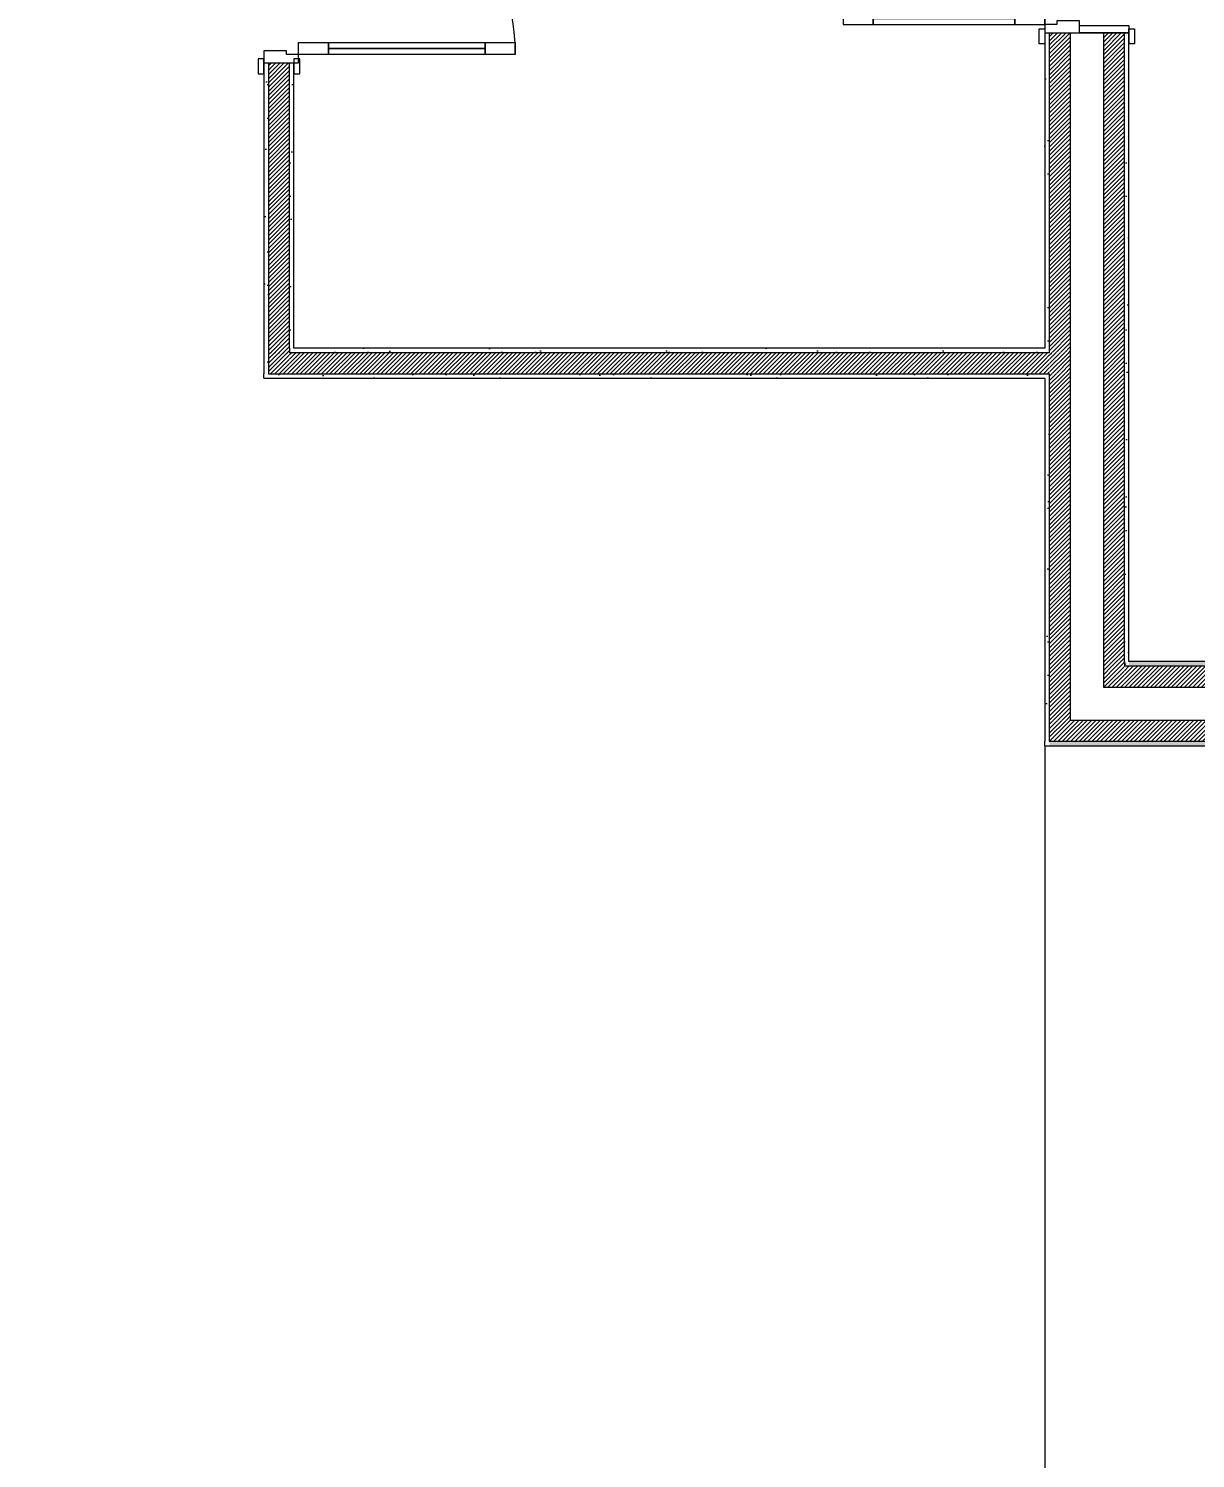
# Model space of a CAD drawing. Header units: millimetres. Extents: x -284281 to 1648660, y -821378 to -151356.
# Drawn here: x 393191 to 397077, y -219270 to -214507 of the extents above; entities that cross this region are included whole.
import ezdxf

# ---------------------------------------------------------------- set-up
doc = ezdxf.new("R2010")
doc.units = ezdxf.units.MM
doc.header["$MEASUREMENT"] = 0
doc.set_wipeout_variables(frame=1)
doc.linetypes.add('Wipeout_Contour', pattern=[1000, 0, -1000])
for name, color, linetype in [('Cotations - 1_100', 7, 'Continuous'), ('Portes ARCHICAD', 7, 'Continuous'), ('Sols_ Dalles', 7, 'Continuous'), ('Structure - Murs extérieurs', 7, 'Continuous')]:
    doc.layers.add(name, color=color, linetype=linetype)
doc.styles.add('STYLE_GENERE_2', font='arial.ttf')
doc.dimstyles.new('STYLE_GENERE__1', dxfattribs={"dimtxt": 250, "dimasz": 190, "dimexe": 0.18, "dimexo": 0.0625, "dimgap": 0, "dimtad": 1, "dimtih": 1, "dimtoh": 1, "dimlfac": 0.001, "dimzin": 0, "dimdsep": 46, "dimtxsty": 'STYLE_GENERE_2', "dimblk": 'ARROWHEAD_6', "dimblk1": 'ARROWHEAD_6', "dimblk2": 'ARROWHEAD_6', "dimcen": 0.09, "dimse1": 1, "dimse2": 1, "dimclrd": 7, "dimclre": 7, "dimclrt": 7, "dimazin": 0, "dimtfac": 1, "dimtdec": 4, "dimtmove": 0, "dimatfit": 3, "dimfxl": 1, "dimtolj": 1, "dimtzin": 0, "dimarcsym": 0})
pattern_1 = [(45, (0, 175), (-55.684659, 55.684659), [0, -52.5, 0, -78.75]), (110, (175, 175), (74.000794, 26.934086), [0, -38.5, 0, -66.5])]
pattern_2 = [(45, (0, 0), (-7.07106781, 7.07106781), [])]

# ---------------------------------------------------------------- blocks, each defined once
blk = doc.blocks.new('Mur_196_2', base_point=(414074.6, -216895.6))
at = {"color": 254, "linetype": 'Wipeout_Contour', "lineweight": 0, "ltscale": 1356353.496053145}
blk.add_wipeout([(396840.1, -216615.6), (396840.1, -216630.6), (396855.1, -216615.6)], dxfattribs=at)
at = {"color": 254, "linetype": 'Wipeout_Contour', "lineweight": 0, "ltscale": 1356037.019367107}
blk.add_wipeout([(396575.1, -216880.6), (396575.1, -216895.6), (396590.1, -216880.6)], dxfattribs=at)
at = {"linetype": 'Continuous', "lineweight": 5, "true_color": 0x5f5f5f}
h = blk.add_hatch(dxfattribs=at)
h.set_pattern_fill('ENDUIT_0002', color=251, style=0, pattern_type=2)
h.set_pattern_definition(pattern_1)
h.paths.add_polyline_path([(396840.1, -216615.6), (396840.1, -216630.6), (396855.1, -216615.6)])
h = blk.add_hatch(dxfattribs=at)
h.set_pattern_fill('ENDUIT_0002', color=251, style=0, pattern_type=2)
h.set_pattern_definition(pattern_1)
h.paths.add_polyline_path([(396575.1, -216880.6), (396575.1, -216895.6), (396590.1, -216880.6)])
at = {"color": 254, "linetype": 'Wipeout_Contour', "lineweight": 0, "ltscale": 1356050.400978902}
blk.add_wipeout([(396590.1, -216810.6), (396590.1, -216880.6), (396660.1, -216810.6)], dxfattribs=at)
at = {"linetype": 'Continuous', "lineweight": 5, "true_color": 0x5f5f5f}
h = blk.add_hatch(dxfattribs=at)
h.set_pattern_fill('BRIQUES_TERRE_CUITE__INT_94', color=251, style=0, pattern_type=2)
h.set_pattern_definition(pattern_2)
h.paths.add_polyline_path([(396590.1, -216810.6), (396590.1, -216880.6), (396660.1, -216810.6)])
at = {"color": 254, "linetype": 'Wipeout_Contour', "lineweight": 0, "ltscale": 1356130.70415378}
blk.add_wipeout([(396660.1, -216700.6), (396660.1, -216810.6), (396770.1, -216700.6)], dxfattribs=at)
at = {"color": 254, "linetype": 'Wipeout_Contour', "lineweight": 0, "ltscale": 1356056.97965974}
blk.add_wipeout([(396590.1, -216880.6), (396575.1, -216895.6), (396590.1, -216895.6)], dxfattribs=at)
at = {"linetype": 'Continuous', "lineweight": 5, "true_color": 0x5f5f5f}
h = blk.add_hatch(dxfattribs=at)
h.set_pattern_fill('ENDUIT_0002', color=251, style=0, pattern_type=2)
h.set_pattern_definition(pattern_1)
h.paths.add_polyline_path([(396590.1, -216880.6), (396575.1, -216895.6), (396590.1, -216895.6)])
at = {"color": 254, "linetype": 'Wipeout_Contour', "lineweight": 0, "ltscale": 1356265.372197716}
blk.add_wipeout([(396770.1, -216630.6), (396770.1, -216700.6), (396840.1, -216630.6)], dxfattribs=at)
at = {"linetype": 'Continuous', "lineweight": 5, "true_color": 0x5f5f5f}
h = blk.add_hatch(dxfattribs=at)
h.set_pattern_fill('BRIQUES_TERRE_CUITE__INT_94', color=251, style=0, pattern_type=2)
h.set_pattern_definition(pattern_2)
h.paths.add_polyline_path([(396770.1, -216630.6), (396770.1, -216700.6), (396840.1, -216630.6)])
at = {"color": 254, "linetype": 'Wipeout_Contour', "lineweight": 0, "ltscale": 1821111.218804453}
blk.add_wipeout([(403995.6, -216880.6), (396590.1, -216880.6), (396590.1, -216895.6), (403995.6, -216895.6)], dxfattribs=at)
at = {"linetype": 'Continuous', "lineweight": 5, "true_color": 0x5f5f5f}
h = blk.add_hatch(dxfattribs=at)
h.set_pattern_fill('ENDUIT_0002', color=251, style=0, pattern_type=2)
h.set_pattern_definition(pattern_1)
h.paths.add_polyline_path([(403995.6, -216880.6), (396590.1, -216880.6), (396590.1, -216895.6), (403995.6, -216895.6)])
at = {"color": 254, "linetype": 'Wipeout_Contour', "lineweight": 0, "ltscale": 1356373.450516287}
blk.add_wipeout([(396855.1, -216615.6), (396840.1, -216630.6), (396855.1, -216630.6)], dxfattribs=at)
at = {"linetype": 'Continuous', "lineweight": 5, "true_color": 0x5f5f5f}
h = blk.add_hatch(dxfattribs=at)
h.set_pattern_fill('ENDUIT_0002', color=251, style=0, pattern_type=2)
h.set_pattern_definition(pattern_1)
h.paths.add_polyline_path([(396855.1, -216615.6), (396840.1, -216630.6), (396855.1, -216630.6)])
at = {"color": 254, "linetype": 'Wipeout_Contour', "lineweight": 0, "ltscale": 1356145.002934444}
blk.add_wipeout([(396590.1, -216880.6), (396660.1, -216880.6), (396660.1, -216810.6)], dxfattribs=at)
at = {"linetype": 'Continuous', "lineweight": 5, "true_color": 0x5f5f5f}
h = blk.add_hatch(dxfattribs=at)
h.set_pattern_fill('BRIQUES_TERRE_CUITE__INT_94', color=251, style=0, pattern_type=2)
h.set_pattern_definition(pattern_2)
h.paths.add_polyline_path([(396590.1, -216880.6), (396660.1, -216880.6), (396660.1, -216810.6)])
at = {"color": 7, "linetype": 'Continuous', "lineweight": 5}
blk.add_line((396590.1, -216810.6), (396590.1, -216880.6), dxfattribs=at)
at = {"color": 7, "linetype": 'Continuous', "lineweight": 5, "flags": 128}
blk.add_lwpolyline([(396575.1, -216895.6), (396575.1, -216880.6)], dxfattribs=at)
at = {"color": 254, "linetype": 'Wipeout_Contour', "lineweight": 0, "ltscale": 1821071.633639249}
blk.add_wipeout([(403995.6, -216615.6), (396855.1, -216615.6), (396855.1, -216630.6), (403995.6, -216630.6)], dxfattribs=at)
at = {"linetype": 'Continuous', "lineweight": 5, "true_color": 0x5f5f5f}
h = blk.add_hatch(dxfattribs=at)
h.set_pattern_fill('ENDUIT_0002', color=251, style=0, pattern_type=2)
h.set_pattern_definition(pattern_1)
h.paths.add_polyline_path([(403995.6, -216615.6), (396855.1, -216615.6), (396855.1, -216630.6), (403995.6, -216630.6)])
at = {"color": 254, "linetype": 'Wipeout_Contour', "lineweight": 0, "ltscale": 1821179.511773753}
blk.add_wipeout([(396660.1, -216880.6), (404010.6, -216880.6), (404010.6, -216810.6), (396660.1, -216810.6)], dxfattribs=at)
at = {"linetype": 'Continuous', "lineweight": 5, "true_color": 0x5f5f5f}
h = blk.add_hatch(dxfattribs=at)
h.set_pattern_fill('BRIQUES_TERRE_CUITE__INT_94', color=251, style=0, pattern_type=2)
h.set_pattern_definition(pattern_2)
h.paths.add_polyline_path([(396660.1, -216880.6), (404010.6, -216880.6), (404010.6, -216810.6), (396660.1, -216810.6)])
at = {"color": 7, "linetype": 'Continuous', "lineweight": 5}
for p, q in [((396590.1, -216880.6), (396660.1, -216880.6)), ((396660.1, -216880.6), (404010.6, -216880.6))]:
    blk.add_line(p, q, dxfattribs=at)
at = {"color": 7, "linetype": 'Continuous', "lineweight": 5, "flags": 128}
blk.add_lwpolyline([(396575.1, -216895.6), (403995.6, -216895.6)], dxfattribs=at)
at = {"color": 254, "linetype": 'Wipeout_Contour', "lineweight": 0, "ltscale": 1356279.579442101}
blk.add_wipeout([(396770.1, -216700.6), (396660.1, -216810.6), (396770.1, -216810.6)], dxfattribs=at)
at = {"color": 7, "linetype": 'Continuous', "lineweight": 5}
blk.add_line((396660.1, -216700.6), (396660.1, -216810.6), dxfattribs=at)
at = {"color": 254, "linetype": 'Wipeout_Contour', "lineweight": 0, "ltscale": 1821324.508701879}
blk.add_wipeout([(404080.6, -216700.6), (396770.1, -216700.6), (396770.1, -216810.6), (404080.6, -216810.6)], dxfattribs=at)
at = {"color": 7, "linetype": 'Continuous', "lineweight": 5}
for p, q in [((396660.1, -216810.6), (396770.1, -216810.6)), ((396770.1, -216810.6), (404080.6, -216810.6))]:
    blk.add_line(p, q, dxfattribs=at)
at = {"color": 254, "linetype": 'Wipeout_Contour', "lineweight": 0, "ltscale": 1356359.958363425}
blk.add_wipeout([(396840.1, -216630.6), (396770.1, -216700.6), (396840.1, -216700.6)], dxfattribs=at)
at = {"linetype": 'Continuous', "lineweight": 5, "true_color": 0x5f5f5f}
h = blk.add_hatch(dxfattribs=at)
h.set_pattern_fill('BRIQUES_TERRE_CUITE__INT_94', color=251, style=0, pattern_type=2)
h.set_pattern_definition(pattern_2)
h.paths.add_polyline_path([(396840.1, -216630.6), (396770.1, -216700.6), (396840.1, -216700.6)])
at = {"color": 7, "linetype": 'Continuous', "lineweight": 5}
blk.add_line((396770.1, -216630.6), (396770.1, -216700.6), dxfattribs=at)
at = {"color": 254, "linetype": 'Wipeout_Contour', "lineweight": 0, "ltscale": 1821152.642929651}
blk.add_wipeout([(404010.6, -216630.6), (396840.1, -216630.6), (396840.1, -216700.6), (404010.6, -216700.6)], dxfattribs=at)
at = {"linetype": 'Continuous', "lineweight": 5, "true_color": 0x5f5f5f}
h = blk.add_hatch(dxfattribs=at)
h.set_pattern_fill('BRIQUES_TERRE_CUITE__INT_94', color=251, style=0, pattern_type=2)
h.set_pattern_definition(pattern_2)
h.paths.add_polyline_path([(404010.6, -216630.6), (396840.1, -216630.6), (396840.1, -216700.6), (404010.6, -216700.6)])
at = {"color": 7, "linetype": 'Continuous', "lineweight": 5}
for p, q in [((396840.1, -216615.6), (396840.1, -216630.6)), ((404010.6, -216630.6), (396840.1, -216630.6)), ((396770.1, -216700.6), (396840.1, -216700.6)), ((396840.1, -216700.6), (404010.6, -216700.6))]:
    blk.add_line(p, q, dxfattribs=at)
at = {"color": 7, "linetype": 'Continuous', "lineweight": 5, "flags": 128}
blk.add_lwpolyline([(403995.6, -216615.6), (396855.1, -216615.6)], dxfattribs=at)
blk = doc.blocks.new('Porte double 25')
at = {"layer": 'Portes ARCHICAD', "color": 7, "linetype": 'Continuous', "lineweight": 5}
for p, q in [((-672, 672), (-672, 572)), ((-632, 672), (-672, 672)), ((-632, 572), (-632, 672)), ((632, 572), (632, 672)), ((632, 672), (672, 672)), ((672, 672), (672, 572)), ((-672, 572), (-632, 572)), ((-652, 572), (-652, 100)), ((672, 572), (632, 572)), ((652, 572), (652, 100)), ((-632, 100), (-672, 100)), ((-672, 100), (-672, 0)), ((-632, 0), (-632, 100)), ((632, 0), (632, 100)), ((632, 100), (672, 100)), ((672, 100), (672, 0)), ((-737, 0), (-737, 19)), ((-737, 19), (-687, 19)), ((-687, 0), (-737, 0)), ((-700, 0), (-737, 0)), ((-700, 0), (-737, 0)), ((-672, 0), (-700, 0)), ((-700, 0), (-700, -115)), ((-700, 0), (-700, -15)), ((-700, 0), (-700, -15)), ((-687, 19), (-687, 0)), ((-672, -40), (-672, 0)), ((-672, 0), (-632, 0)), ((672, 0), (632, 0)), ((700, 0), (672, 0)), ((672, 0), (672, -40)), ((687, 19), (737, 19)), ((687, 0), (687, 19)), ((737, 0), (687, 0)), ((700, -115), (700, 0)), ((700, 0), (700, -15)), ((700, 0), (700, -15)), ((700, 0), (737, 0)), ((700, 0), (737, 0)), ((737, 19), (737, 0)), ((-700, -15), (-700, -85)), ((-700, -15), (-700, -85)), ((-660, -40), (-672, -40)), ((-660, -115), (-660, -40)), ((672, -40), (660, -40)), ((660, -40), (660, -115)), ((700, -15), (700, -85)), ((700, -15), (700, -85)), ((-700, -85), (-700, -115)), ((-700, -85), (-700, -115)), ((700, -85), (700, -115)), ((700, -85), (700, -115)), ((-700, -280), (-700, -115)), ((-700, -115), (-675, -115)), ((-700, -115), (-660, -115)), ((-700, -115), (-700, -195)), ((-700, -115), (-700, -195)), ((-675, -115), (-675, -280)), ((660, -115), (700, -115)), ((675, -280), (675, -115)), ((675, -115), (700, -115)), ((700, -115), (700, -280)), ((700, -115), (700, -195)), ((700, -115), (700, -195)), ((-700, -195), (-700, -265)), ((-700, -195), (-700, -265)), ((700, -195), (700, -265)), ((700, -195), (700, -265)), ((-737, -299), (-737, -280)), ((-737, -280), (-687, -280)), ((-700, -280), (-737, -280)), ((-700, -280), (-737, -280)), ((-700, -265), (-700, -280)), ((-700, -265), (-700, -280)), ((-675, -280), (-700, -280)), ((-687, -280), (-687, -299)), ((700, -280), (675, -280)), ((687, -280), (737, -280)), ((687, -299), (687, -280)), ((700, -265), (700, -280)), ((700, -265), (700, -280)), ((700, -280), (737, -280)), ((700, -280), (737, -280)), ((737, -280), (737, -299)), ((-687, -299), (-737, -299)), ((737, -299), (687, -299))]:
    blk.add_line(p, q, dxfattribs=at)
at = {"layer": 'Portes ARCHICAD', "color": 7, "linetype": 'Continuous', "lineweight": 5, "flags": 128}
for points in [[(-672, 572), (-672, 100), (-652, 100), (-652, 572)], [(-652, 572), (-652, 100), (-632, 100), (-632, 572)], [(652, 572), (652, 100), (632, 100), (632, 572)], [(672, 572), (672, 100), (652, 100), (652, 572)]]:
    blk.add_lwpolyline(points, close=True, dxfattribs=at)
at = {"layer": 'Portes ARCHICAD', "color": 7, "linetype": 'Continuous', "lineweight": 5}
for centre, start, end in [((-672, 0), 0, 90), ((672, 0), 90, 180)]:
    blk.add_arc(centre, 672, start, end, dxfattribs=at)
blk = doc.blocks.new('Mur_197_2', base_point=(396575.1, -216895.6))
at = {"color": 254, "linetype": 'Wipeout_Contour', "lineweight": 0, "ltscale": 1804540.202296649}
blk.add_wipeout([(396575.1, -215571.6), (396590.1, -215571.6), (396590.1, -214520.9), (396575.1, -214520.9)], dxfattribs=at)
at = {"color": 254, "linetype": 'Wipeout_Contour', "lineweight": 0, "ltscale": 1806470.611625271}
blk.add_wipeout([(396840.1, -216615.6), (396855.1, -216615.6), (396855.1, -214520.9), (396840.1, -214520.9)], dxfattribs=at)
at = {"color": 254, "linetype": 'Wipeout_Contour', "lineweight": 0, "ltscale": 1805718.583351178}
blk.add_wipeout([(396590.1, -215671.6), (396590.1, -215656.6), (396575.1, -215656.6), (396575.1, -215671.6)], dxfattribs=at)
at = {"linetype": 'Continuous', "lineweight": 5, "true_color": 0x5f5f5f}
h = blk.add_hatch(dxfattribs=at)
h.set_pattern_fill('ENDUIT_0002', color=251, style=0, pattern_type=2)
h.set_pattern_definition(pattern_1)
h.paths.add_polyline_path([(396575.1, -215571.6), (396590.1, -215571.6), (396590.1, -214520.9), (396575.1, -214520.9)])
h = blk.add_hatch(dxfattribs=at)
h.set_pattern_fill('ENDUIT_0002', color=251, style=0, pattern_type=2)
h.set_pattern_definition(pattern_1)
h.paths.add_polyline_path([(396840.1, -216615.6), (396855.1, -216615.6), (396855.1, -214520.9), (396840.1, -214520.9)])
h = blk.add_hatch(dxfattribs=at)
h.set_pattern_fill('ENDUIT_0002', color=251, style=0, pattern_type=2)
h.set_pattern_definition(pattern_1)
h.paths.add_polyline_path([(396590.1, -215671.6), (396590.1, -215656.6), (396575.1, -215656.6), (396575.1, -215671.6)])
at = {"color": 254, "linetype": 'Wipeout_Contour', "lineweight": 0, "ltscale": 1805556.177899188}
blk.add_wipeout([(396590.1, -215586.6), (396590.1, -215571.6), (396575.1, -215571.6), (396575.1, -215586.6)], dxfattribs=at)
at = {"color": 254, "linetype": 'Wipeout_Contour', "lineweight": 0, "ltscale": 1806890.594441342}
blk.add_wipeout([(396590.1, -216880.6), (396590.1, -215671.6), (396575.1, -215671.6), (396575.1, -216880.6)], dxfattribs=at)
at = {"linetype": 'Continuous', "lineweight": 5, "true_color": 0x5f5f5f}
h = blk.add_hatch(dxfattribs=at)
h.set_pattern_fill('ENDUIT_0002', color=251, style=0, pattern_type=2)
h.set_pattern_definition(pattern_1)
h.paths.add_polyline_path([(396590.1, -215586.6), (396590.1, -215571.6), (396575.1, -215571.6), (396575.1, -215586.6)])
h = blk.add_hatch(dxfattribs=at)
h.set_pattern_fill('ENDUIT_0002', color=251, style=0, pattern_type=2)
h.set_pattern_definition(pattern_1)
h.paths.add_polyline_path([(396590.1, -216880.6), (396590.1, -215671.6), (396575.1, -215671.6), (396575.1, -216880.6)])
at = {"color": 254, "linetype": 'Wipeout_Contour', "lineweight": 0, "ltscale": 1804703.9750591}
blk.add_wipeout([(396590.1, -215586.6), (396660.1, -215586.6), (396660.1, -214520.9), (396590.1, -214520.9)], dxfattribs=at)
at = {"linetype": 'Continuous', "lineweight": 5, "true_color": 0x5f5f5f}
h = blk.add_hatch(dxfattribs=at)
h.set_pattern_fill('BRIQUES_TERRE_CUITE__INT_94', color=251, style=0, pattern_type=2)
h.set_pattern_definition(pattern_2)
h.paths.add_polyline_path([(396590.1, -215586.6), (396660.1, -215586.6), (396660.1, -214520.9), (396590.1, -214520.9)])
at = {"color": 7, "linetype": 'Continuous', "lineweight": 5}
for q in [(396575.1, -214557.9), (396590.1, -214520.9)]:
    blk.add_line((396575.1, -214520.9), q, dxfattribs=at)
at = {"color": 254, "linetype": 'Wipeout_Contour', "lineweight": 0, "ltscale": 1805786.733880044}
blk.add_wipeout([(396660.1, -215656.6), (396660.1, -215586.6), (396590.1, -215586.6), (396590.1, -215656.6)], dxfattribs=at)
at = {"linetype": 'Continuous', "lineweight": 5, "true_color": 0x5f5f5f}
h = blk.add_hatch(dxfattribs=at)
h.set_pattern_fill('BRIQUES_TERRE_CUITE__INT_94', color=251, style=0, pattern_type=2)
h.set_pattern_definition(pattern_2)
h.paths.add_polyline_path([(396660.1, -215656.6), (396660.1, -215586.6), (396590.1, -215586.6), (396590.1, -215656.6)])
at = {"color": 7, "linetype": 'Continuous', "lineweight": 5}
for p, q in [((396590.1, -214520.9), (396590.1, -215586.6)), ((396590.1, -215586.6), (396575.1, -215586.6))]:
    blk.add_line(p, q, dxfattribs=at)
at = {"color": 7, "linetype": 'Continuous', "lineweight": 5, "flags": 128}
blk.add_lwpolyline([(396575.1, -214520.9), (396575.1, -215571.6)], dxfattribs=at)
at = {"color": 254, "linetype": 'Wipeout_Contour', "lineweight": 0, "ltscale": 1806958.355653663}
blk.add_wipeout([(396660.1, -216810.6), (396660.1, -215656.6), (396590.1, -215656.6), (396590.1, -216810.6)], dxfattribs=at)
at = {"linetype": 'Continuous', "lineweight": 5, "true_color": 0x5f5f5f}
h = blk.add_hatch(dxfattribs=at)
h.set_pattern_fill('BRIQUES_TERRE_CUITE__INT_94', color=251, style=0, pattern_type=2)
h.set_pattern_definition(pattern_2)
h.paths.add_polyline_path([(396660.1, -216810.6), (396660.1, -215656.6), (396590.1, -215656.6), (396590.1, -216810.6)])
at = {"color": 7, "linetype": 'Continuous', "lineweight": 5}
for p, q in [((396575.1, -215656.6), (396590.1, -215656.6)), ((396590.1, -215656.6), (396590.1, -216810.6)), ((396590.1, -216810.6), (396590.1, -216880.6))]:
    blk.add_line(p, q, dxfattribs=at)
at = {"color": 7, "linetype": 'Continuous', "lineweight": 5, "flags": 128}
blk.add_lwpolyline([(396575.1, -215671.6), (396575.1, -216880.6)], dxfattribs=at)
at = {"color": 254, "linetype": 'Wipeout_Contour', "lineweight": 0, "ltscale": 1806086.390507304}
blk.add_wipeout([(396660.1, -216700.6), (396770.1, -216700.6), (396770.1, -214520.9), (396660.1, -214520.9)], dxfattribs=at)
at = {"color": 7, "linetype": 'Continuous', "lineweight": 5}
for p, q in [((396590.1, -214520.9), (396660.1, -214520.9)), ((396660.1, -214520.9), (396660.1, -216700.6)), ((396660.1, -214520.9), (396690.1, -214520.9)), ((396660.1, -216700.6), (396660.1, -216810.6))]:
    blk.add_line(p, q, dxfattribs=at)
at = {"color": 254, "linetype": 'Wipeout_Contour', "lineweight": 0, "ltscale": 1806335.606352802}
blk.add_wipeout([(396770.1, -216630.6), (396840.1, -216630.6), (396840.1, -214520.9), (396770.1, -214520.9)], dxfattribs=at)
at = {"linetype": 'Continuous', "lineweight": 5, "true_color": 0x5f5f5f}
h = blk.add_hatch(dxfattribs=at)
h.set_pattern_fill('BRIQUES_TERRE_CUITE__INT_94', color=251, style=0, pattern_type=2)
h.set_pattern_definition(pattern_2)
h.paths.add_polyline_path([(396770.1, -216630.6), (396840.1, -216630.6), (396840.1, -214520.9), (396770.1, -214520.9)])
at = {"color": 7, "linetype": 'Continuous', "lineweight": 5}
for p, q in [((396690.1, -214520.9), (396770.1, -214520.9)), ((396770.1, -214520.9), (396770.1, -216630.6)), ((396770.1, -214520.9), (396840.1, -214520.9)), ((396840.1, -216615.6), (396840.1, -214520.9)), ((396840.1, -214520.9), (396855.1, -214520.9)), ((396855.1, -214520.9), (396855.1, -214557.9)), ((396840.1, -216615.6), (396840.1, -216630.6)), ((396770.1, -216630.6), (396770.1, -216700.6))]:
    blk.add_line(p, q, dxfattribs=at)
at = {"color": 7, "linetype": 'Continuous', "lineweight": 5, "flags": 128}
blk.add_lwpolyline([(396855.1, -216615.6), (396855.1, -214520.9)], dxfattribs=at)
at = {"layer": 'Portes ARCHICAD', "color": 7, "linetype": 'Continuous', "lineweight": 5, "zscale": 1000, "rotation": 90}
blk.add_blockref('Porte double 25', (396575.1, -213820.9), dxfattribs=at)
blk = doc.blocks.new('Mur_309_2', base_point=(393989.8, -215656.6))
at = {"color": 254, "linetype": 'Wipeout_Contour', "lineweight": 0, "ltscale": 1347532.371962023}
blk.add_wipeout([(394059.8, -215571.6), (394059.8, -215586.6), (394074.8, -215571.6)], dxfattribs=at).dxf.layer = 'Structure - Murs extérieurs'
at = {"color": 254, "linetype": 'Wipeout_Contour', "lineweight": 0, "ltscale": 1805637.378496266}
blk.add_wipeout([(396590.1, -215656.6), (396590.1, -215586.6), (396575.1, -215586.6), (396575.1, -215656.6)], dxfattribs=at).dxf.layer = 'Structure - Murs extérieurs'
at = {"color": 254, "linetype": 'Wipeout_Contour', "lineweight": 0, "ltscale": 1347431.087684799}
blk.add_wipeout([(393974.8, -215656.6), (393974.8, -215671.6), (393989.8, -215656.6)], dxfattribs=at).dxf.layer = 'Structure - Murs extérieurs'
at = {"layer": 'Structure - Murs extérieurs', "linetype": 'Continuous', "lineweight": 5, "true_color": 0x5f5f5f}
h = blk.add_hatch(dxfattribs=at)
h.set_pattern_fill('ENDUIT_0002', color=251, style=0, pattern_type=2)
h.set_pattern_definition(pattern_1)
h.paths.add_polyline_path([(394059.8, -215571.6), (394059.8, -215586.6), (394074.8, -215571.6)])
h = blk.add_hatch(dxfattribs=at)
h.set_pattern_fill('BRIQUES_TERRE_CUITE__INT_94', color=251, style=0, pattern_type=2)
h.set_pattern_definition(pattern_2)
h.paths.add_polyline_path([(396590.1, -215656.6), (396590.1, -215586.6), (396575.1, -215586.6), (396575.1, -215656.6)])
h = blk.add_hatch(dxfattribs=at)
h.set_pattern_fill('ENDUIT_0002', color=251, style=0, pattern_type=2)
h.set_pattern_definition(pattern_1)
h.paths.add_polyline_path([(393974.8, -215656.6), (393974.8, -215671.6), (393989.8, -215656.6)])
at = {"color": 254, "linetype": 'Wipeout_Contour', "lineweight": 0, "ltscale": 1347444.398226196}
blk.add_wipeout([(393989.8, -215586.6), (393989.8, -215656.6), (394059.8, -215586.6)], dxfattribs=at).dxf.layer = 'Structure - Murs extérieurs'
at = {"layer": 'Structure - Murs extérieurs', "linetype": 'Continuous', "lineweight": 5, "true_color": 0x5f5f5f}
h = blk.add_hatch(dxfattribs=at)
h.set_pattern_fill('BRIQUES_TERRE_CUITE__INT_94', color=251, style=0, pattern_type=2)
h.set_pattern_definition(pattern_2)
h.paths.add_polyline_path([(393989.8, -215586.6), (393989.8, -215656.6), (394059.8, -215586.6)])
at = {"color": 254, "linetype": 'Wipeout_Contour', "lineweight": 0, "ltscale": 1347552.333206666}
blk.add_wipeout([(394074.8, -215571.6), (394059.8, -215586.6), (394074.8, -215586.6)], dxfattribs=at).dxf.layer = 'Structure - Murs extérieurs'
at = {"color": 254, "linetype": 'Wipeout_Contour', "lineweight": 0, "ltscale": 1347451.050808367}
blk.add_wipeout([(393974.8, -215671.6), (393989.8, -215671.6), (393989.8, -215656.6)], dxfattribs=at).dxf.layer = 'Structure - Murs extérieurs'
at = {"layer": 'Structure - Murs extérieurs', "linetype": 'Continuous', "lineweight": 5, "true_color": 0x5f5f5f}
h = blk.add_hatch(dxfattribs=at)
h.set_pattern_fill('ENDUIT_0002', color=251, style=0, pattern_type=2)
h.set_pattern_definition(pattern_1)
h.paths.add_polyline_path([(394074.8, -215571.6), (394059.8, -215586.6), (394074.8, -215586.6)])
h = blk.add_hatch(dxfattribs=at)
h.set_pattern_fill('ENDUIT_0002', color=251, style=0, pattern_type=2)
h.set_pattern_definition(pattern_1)
h.paths.add_polyline_path([(393974.8, -215671.6), (393989.8, -215671.6), (393989.8, -215656.6)])
at = {"color": 254, "linetype": 'Wipeout_Contour', "lineweight": 0, "ltscale": 1801139.640426002}
blk.add_wipeout([(394074.8, -215586.6), (396575.1, -215586.6), (396575.1, -215571.6), (394074.8, -215571.6)], dxfattribs=at).dxf.layer = 'Structure - Murs extérieurs'
at = {"color": 254, "linetype": 'Wipeout_Contour', "lineweight": 0, "ltscale": 1801153.320346275}
blk.add_wipeout([(393989.8, -215656.6), (393989.8, -215671.6), (396575.1, -215671.6), (396575.1, -215656.6)], dxfattribs=at).dxf.layer = 'Structure - Murs extérieurs'
at = {"layer": 'Structure - Murs extérieurs', "linetype": 'Continuous', "lineweight": 5, "true_color": 0x5f5f5f}
h = blk.add_hatch(dxfattribs=at)
h.set_pattern_fill('ENDUIT_0002', color=251, style=0, pattern_type=2)
h.set_pattern_definition(pattern_1)
h.paths.add_polyline_path([(394074.8, -215586.6), (396575.1, -215586.6), (396575.1, -215571.6), (394074.8, -215571.6)])
h = blk.add_hatch(dxfattribs=at)
h.set_pattern_fill('ENDUIT_0002', color=251, style=0, pattern_type=2)
h.set_pattern_definition(pattern_1)
h.paths.add_polyline_path([(393989.8, -215656.6), (393989.8, -215671.6), (396575.1, -215671.6), (396575.1, -215656.6)])
at = {"color": 254, "linetype": 'Wipeout_Contour', "lineweight": 0, "ltscale": 1347539.011447645}
blk.add_wipeout([(394059.8, -215586.6), (393989.8, -215656.6), (394059.8, -215656.6)], dxfattribs=at).dxf.layer = 'Structure - Murs extérieurs'
at = {"layer": 'Structure - Murs extérieurs', "linetype": 'Continuous', "lineweight": 5, "true_color": 0x5f5f5f}
h = blk.add_hatch(dxfattribs=at)
h.set_pattern_fill('BRIQUES_TERRE_CUITE__INT_94', color=251, style=0, pattern_type=2)
h.set_pattern_definition(pattern_2)
h.paths.add_polyline_path([(394059.8, -215586.6), (393989.8, -215656.6), (394059.8, -215656.6)])
at = {"layer": 'Structure - Murs extérieurs', "color": 7, "linetype": 'Continuous', "lineweight": 5}
blk.add_line((393989.8, -215586.6), (393989.8, -215656.6), dxfattribs=at)
at = {"layer": 'Structure - Murs extérieurs', "color": 7, "linetype": 'Continuous', "lineweight": 5, "flags": 128}
blk.add_lwpolyline([(393974.8, -215671.6), (393974.8, -215656.6)], dxfattribs=at)
at = {"color": 254, "linetype": 'Wipeout_Contour', "lineweight": 0, "ltscale": 1801194.722745201}
blk.add_wipeout([(394059.8, -215656.6), (396575.1, -215656.6), (396575.1, -215586.6), (394059.8, -215586.6)], dxfattribs=at).dxf.layer = 'Structure - Murs extérieurs'
at = {"layer": 'Structure - Murs extérieurs', "linetype": 'Continuous', "lineweight": 5, "true_color": 0x5f5f5f}
h = blk.add_hatch(dxfattribs=at)
h.set_pattern_fill('BRIQUES_TERRE_CUITE__INT_94', color=251, style=0, pattern_type=2)
h.set_pattern_definition(pattern_2)
h.paths.add_polyline_path([(394059.8, -215656.6), (396575.1, -215656.6), (396575.1, -215586.6), (394059.8, -215586.6)])
at = {"layer": 'Structure - Murs extérieurs', "color": 7, "linetype": 'Continuous', "lineweight": 5}
for p, q in [((394059.8, -215571.6), (394059.8, -215586.6)), ((396575.1, -215586.6), (394059.8, -215586.6)), ((396590.1, -215586.6), (396575.1, -215586.6)), ((393989.8, -215656.6), (394059.8, -215656.6)), ((394059.8, -215656.6), (396575.1, -215656.6)), ((396575.1, -215656.6), (396590.1, -215656.6))]:
    blk.add_line(p, q, dxfattribs=at)
at = {"layer": 'Structure - Murs extérieurs', "color": 7, "linetype": 'Continuous', "lineweight": 5, "flags": 128}
for points in [[(396575.1, -215571.6), (394074.8, -215571.6)], [(393974.8, -215671.6), (396575.1, -215671.6)]]:
    blk.add_lwpolyline(points, dxfattribs=at)
blk = doc.blocks.new('Porte double 25_6')
at = {"layer": 'Portes ARCHICAD', "color": 7, "linetype": 'Continuous', "lineweight": 5}
for p, q in [((-722, 722), (-722, 622)), ((-682, 722), (-722, 722)), ((-682, 622), (-682, 722)), ((682, 622), (682, 722)), ((682, 722), (722, 722)), ((722, 722), (722, 622)), ((-722, 622), (-682, 622)), ((-702, 622), (-702, 100)), ((722, 622), (682, 622)), ((702, 622), (702, 100)), ((-682, 100), (-722, 100)), ((-722, 100), (-722, 0)), ((-682, 0), (-682, 100)), ((682, 0), (682, 100)), ((682, 100), (722, 100)), ((722, 100), (722, 0)), ((-737, 4), (-787, 4)), ((-787, 4), (-787, -15)), ((-722, 0), (-750, 0)), ((-750, 0), (-750, -115)), ((-737, -15), (-737, 4)), ((-722, -40), (-722, 0)), ((-722, 0), (-682, 0)), ((722, 0), (682, 0)), ((750, 0), (722, 0)), ((722, 0), (722, -40)), ((787, 4), (737, 4)), ((737, 4), (737, -15)), ((750, -115), (750, 0)), ((787, -15), (787, 4)), ((-787, -15), (-737, -15)), ((-750, -15), (-787, -15)), ((-750, -15), (-787, -15)), ((-750, -30), (-750, -15)), ((-750, -30), (-750, -15)), ((-750, -100), (-750, -30)), ((-750, -100), (-750, -30)), ((-710, -40), (-722, -40)), ((-710, -115), (-710, -40)), ((722, -40), (710, -40)), ((710, -40), (710, -115)), ((737, -15), (787, -15)), ((750, -30), (750, -15)), ((750, -30), (750, -15)), ((750, -15), (787, -15)), ((750, -15), (787, -15)), ((750, -100), (750, -30)), ((750, -100), (750, -30)), ((-737, -115), (-787, -115)), ((-787, -115), (-787, -134)), ((-750, -115), (-787, -115)), ((-750, -115), (-787, -115)), ((-787, -134), (-737, -134)), ((-750, -115), (-750, -100)), ((-750, -115), (-750, -100)), ((-750, -115), (-710, -115)), ((-737, -134), (-737, -115)), ((710, -115), (750, -115)), ((787, -115), (737, -115)), ((737, -115), (737, -134)), ((737, -134), (787, -134)), ((750, -115), (750, -100)), ((750, -115), (750, -100)), ((750, -115), (787, -115)), ((750, -115), (787, -115)), ((787, -134), (787, -115))]:
    blk.add_line(p, q, dxfattribs=at)
at = {"layer": 'Portes ARCHICAD', "color": 7, "linetype": 'Continuous', "lineweight": 5, "flags": 128}
for points in [[(-722, 622), (-722, 100), (-702, 100), (-702, 622)], [(-702, 622), (-702, 100), (-682, 100), (-682, 622)], [(702, 622), (702, 100), (682, 100), (682, 622)], [(722, 622), (722, 100), (702, 100), (702, 622)]]:
    blk.add_lwpolyline(points, close=True, dxfattribs=at)
at = {"layer": 'Portes ARCHICAD', "color": 7, "linetype": 'Continuous', "lineweight": 5}
for centre, start, end in [((-722, 0), 0, 90), ((722, 0), 90, 180)]:
    blk.add_arc(centre, 722, start, end, dxfattribs=at)
blk = doc.blocks.new('Mur_311_2', base_point=(393989.8, -212085))
at = {"color": 254, "linetype": 'Wipeout_Contour', "lineweight": 0, "ltscale": 1790741.840277155}
blk.add_wipeout([(393989.8, -212085), (393974.8, -212085), (393974.8, -213120.9), (393989.8, -213120.9)], dxfattribs=at).dxf.layer = 'Structure - Murs extérieurs'
at = {"color": 254, "linetype": 'Wipeout_Contour', "lineweight": 0, "ltscale": 1791121.640564648}
blk.add_wipeout([(394059.8, -212170), (394059.8, -213120.9), (394074.8, -213120.9), (394074.8, -212170)], dxfattribs=at).dxf.layer = 'Structure - Murs extérieurs'
at = {"color": 254, "linetype": 'Wipeout_Contour', "lineweight": 0, "ltscale": 1795580.986556899}
blk.add_wipeout([(393974.8, -215656.6), (393989.8, -215656.6), (393989.8, -214620.9), (393974.8, -214620.9)], dxfattribs=at).dxf.layer = 'Structure - Murs extérieurs'
at = {"color": 254, "linetype": 'Wipeout_Contour', "lineweight": 0, "ltscale": 1795797.802329172}
blk.add_wipeout([(394059.8, -215571.6), (394074.8, -215571.6), (394074.8, -214620.9), (394059.8, -214620.9)], dxfattribs=at).dxf.layer = 'Structure - Murs extérieurs'
at = {"layer": 'Structure - Murs extérieurs', "linetype": 'Continuous', "lineweight": 5, "true_color": 0x5f5f5f}
h = blk.add_hatch(dxfattribs=at)
h.set_pattern_fill('ENDUIT_0002', color=251, style=0, pattern_type=2)
h.set_pattern_definition(pattern_1)
h.paths.add_polyline_path([(393989.8, -212085), (393974.8, -212085), (393974.8, -213120.9), (393989.8, -213120.9)])
h = blk.add_hatch(dxfattribs=at)
h.set_pattern_fill('ENDUIT_0002', color=251, style=0, pattern_type=2)
h.set_pattern_definition(pattern_1)
h.paths.add_polyline_path([(394059.8, -212170), (394059.8, -213120.9), (394074.8, -213120.9), (394074.8, -212170)])
h = blk.add_hatch(dxfattribs=at)
h.set_pattern_fill('ENDUIT_0002', color=251, style=0, pattern_type=2)
h.set_pattern_definition(pattern_1)
h.paths.add_polyline_path([(393974.8, -215656.6), (393989.8, -215656.6), (393989.8, -214620.9), (393974.8, -214620.9)])
h = blk.add_hatch(dxfattribs=at)
h.set_pattern_fill('ENDUIT_0002', color=251, style=0, pattern_type=2)
h.set_pattern_definition(pattern_1)
h.paths.add_polyline_path([(394059.8, -215571.6), (394074.8, -215571.6), (394074.8, -214620.9), (394059.8, -214620.9)])
at = {"color": 254, "linetype": 'Wipeout_Contour', "lineweight": 0, "ltscale": 1790957.813060634}
blk.add_wipeout([(393989.8, -212155), (393989.8, -213120.9), (394059.8, -213120.9), (394059.8, -212155)], dxfattribs=at).dxf.layer = 'Structure - Murs extérieurs'
at = {"color": 254, "linetype": 'Wipeout_Contour', "lineweight": 0, "ltscale": 1795662.986520813}
blk.add_wipeout([(393989.8, -215586.6), (394059.8, -215586.6), (394059.8, -214620.9), (393989.8, -214620.9)], dxfattribs=at).dxf.layer = 'Structure - Murs extérieurs'
at = {"layer": 'Structure - Murs extérieurs', "linetype": 'Continuous', "lineweight": 5, "true_color": 0x5f5f5f}
h = blk.add_hatch(dxfattribs=at)
h.set_pattern_fill('BRIQUES_TERRE_CUITE__INT_94', color=251, style=0, pattern_type=2)
h.set_pattern_definition(pattern_2)
h.paths.add_polyline_path([(393989.8, -212155), (393989.8, -213120.9), (394059.8, -213120.9), (394059.8, -212155)])
h = blk.add_hatch(dxfattribs=at)
h.set_pattern_fill('BRIQUES_TERRE_CUITE__INT_94', color=251, style=0, pattern_type=2)
h.set_pattern_definition(pattern_2)
h.paths.add_polyline_path([(393989.8, -215586.6), (394059.8, -215586.6), (394059.8, -214620.9), (393989.8, -214620.9)])
at = {"layer": 'Structure - Murs extérieurs', "color": 7, "linetype": 'Continuous', "lineweight": 5}
for p, q in [((393989.8, -212085), (393989.8, -212155)), ((393989.8, -212155), (393989.8, -213120.9)), ((394059.8, -212155), (394059.8, -212170)), ((394059.8, -213120.9), (394059.8, -212170)), ((393974.8, -213120.9), (393974.8, -213083.9)), ((394074.8, -213120.9), (394074.8, -213083.9)), ((393974.8, -213120.9), (393989.8, -213120.9)), ((393989.8, -213120.9), (394059.8, -213120.9)), ((394059.8, -213120.9), (394074.8, -213120.9)), ((393974.8, -214620.9), (393974.8, -214657.9)), ((393974.8, -214620.9), (393989.8, -214620.9)), ((393989.8, -214620.9), (393989.8, -215586.6)), ((393989.8, -214620.9), (394059.8, -214620.9)), ((394059.8, -215571.6), (394059.8, -214620.9)), ((394059.8, -214620.9), (394074.8, -214620.9)), ((394074.8, -214620.9), (394074.8, -214657.9)), ((393989.8, -215586.6), (393989.8, -215656.6)), ((394059.8, -215571.6), (394059.8, -215586.6))]:
    blk.add_line(p, q, dxfattribs=at)
at = {"layer": 'Structure - Murs extérieurs', "color": 7, "linetype": 'Continuous', "lineweight": 5, "flags": 128}
for points in [[(393974.8, -212085), (393974.8, -213120.9)], [(394074.8, -213120.9), (394074.8, -212170)], [(393974.8, -214620.9), (393974.8, -215656.6)], [(394074.8, -215571.6), (394074.8, -214620.9)]]:
    blk.add_lwpolyline(points, dxfattribs=at)
at = {"layer": 'Portes ARCHICAD', "color": 7, "linetype": 'Continuous', "lineweight": 5, "zscale": 1000, "rotation": 270}
blk.add_blockref('Porte double 25_6', (394089.8, -213870.9), dxfattribs=at)
blk = doc.blocks.new('*D1012')
at = {"layer": 'Cotations - 1_100', "color": 7, "linetype": 'Continuous', "lineweight": 5, "transparency": 16777216}
for p, q in [((396575.1, -212920.4), (396575.1, -212545.4)), ((396855.1, -212920.4), (396855.1, -212545.4)), ((396675.1, -212632.9), (396475.1, -212832.9)), ((396955.1, -212632.9), (396755.1, -212832.9)), ((396575.1, -212732.9), (396855.1, -212732.9))]:
    blk.add_line(p, q, dxfattribs=at)
blk = doc.blocks.new('ARROWHEAD_6')
at = {"color": 0, "linetype": 'Continuous', "lineweight": 0}
for p, q in [((-0.5, -0.5), (0.5, 0.5)), ((0, 0), (-1, 0))]:
    blk.add_line(p, q, dxfattribs=at)
blk = doc.blocks.new('*D1013')
at = {"layer": 'Cotations - 1_100', "color": 7, "linetype": 'Continuous', "lineweight": 5, "transparency": 16777216}
for p, q in [((396855.1, -212920.4), (396855.1, -212545.4)), ((403995.6, -212920.4), (403995.6, -212545.4)), ((396955.1, -212632.9), (396755.1, -212832.9)), ((404095.6, -212632.9), (403895.6, -212832.9)), ((396855.1, -212732.9), (403995.6, -212732.9))]:
    blk.add_line(p, q, dxfattribs=at)
at = {"layer": 'Cotations - 1_100', "color": 7, "lineweight": 5, "transparency": 16777216, "char_height": 250, "attachment_point": 7, "style": 'STYLE_GENERE_2'}
for s, insert in [('\\A1;{\\pql;\\fArial|b0|i0|c0|p38;7,14}', (399760.2, -212682.9)), ('\\A1;{\\pql;\\fArial|b0|i0|c0|p38;0,28}', (403230.4, -212682.9))]:
    blk.add_mtext(s, dxfattribs=dict(at, insert=insert))

msp = doc.modelspace()

# ---------------------------------------------------------------- linework, layer by layer
at = {"layer": 'Sols_ Dalles', "color": 7, "linetype": 'Continuous', "lineweight": 5, "flags": 128}
msp.add_lwpolyline([(381519.95331, -188437.17603), (396575.06106, -188437.17603), (396575.06106, -231395.57011), (381519.95331, -231395.57011)], close=True, dxfattribs=at)

# ---------------------------------------------------------------- next in the draw order: block references
at = {"color": 7, "lineweight": 5}
msp.add_blockref('Mur_196_2', (414074.56106, -216895.57011), dxfattribs=at)

# ---------------------------------------------------------------- next in the draw order: block references
msp.add_blockref('Mur_197_2', (396575.06106, -216895.57011), dxfattribs=at)

# ---------------------------------------------------------------- next in the draw order: block references
at = {"layer": 'Structure - Murs extérieurs', "color": 211, "lineweight": 5, "true_color": 0xfe55ff}
msp.add_blockref('Mur_309_2', (393989.79773, -215656.5845), dxfattribs=at)

# ---------------------------------------------------------------- next in the draw order: dimensions: what is measured, and where the dimension line sits
at = {"layer": 'Cotations - 1_100', "color": 7, "linetype": 'Continuous', "lineweight": 5}
dim = msp.add_linear_dim(base=(403995.55265, -212732.89423), p1=(396855.06106, -216615.57011), p2=(403995.55265, -209914.7836), dimstyle='STYLE_GENERE__1', dxfattribs=at)
dim.commit()
dim.dimension.update_dxf_attribs({"geometry": '*D1013', "text_midpoint": (400084.86811, -212557.89423), "dimtype": 160})

# ---------------------------------------------------------------- next in the draw order: block references
at = {"layer": 'Structure - Murs extérieurs', "color": 211, "lineweight": 5, "true_color": 0xfe55ff}
msp.add_blockref('Mur_311_2', (393989.79773, -212084.96051), dxfattribs=at)

# ---------------------------------------------------------------- next in the draw order: dimensions: what is measured, and where the dimension line sits
at = {"layer": 'Cotations - 1_100', "color": 7, "linetype": 'Continuous', "lineweight": 5}
dim = msp.add_linear_dim(base=(396855.06106, -212732.89423), p1=(396575.06106, -211395.57011), p2=(396855.06106, -216615.57011), dimstyle='STYLE_GENERE__1', dxfattribs=at)
dim.commit()
dim.dimension.update_dxf_attribs({"geometry": '*D1012', "text_midpoint": (396134.62231, -212557.89423), "dimtype": 160})

doc.saveas('drawing.dxf')
